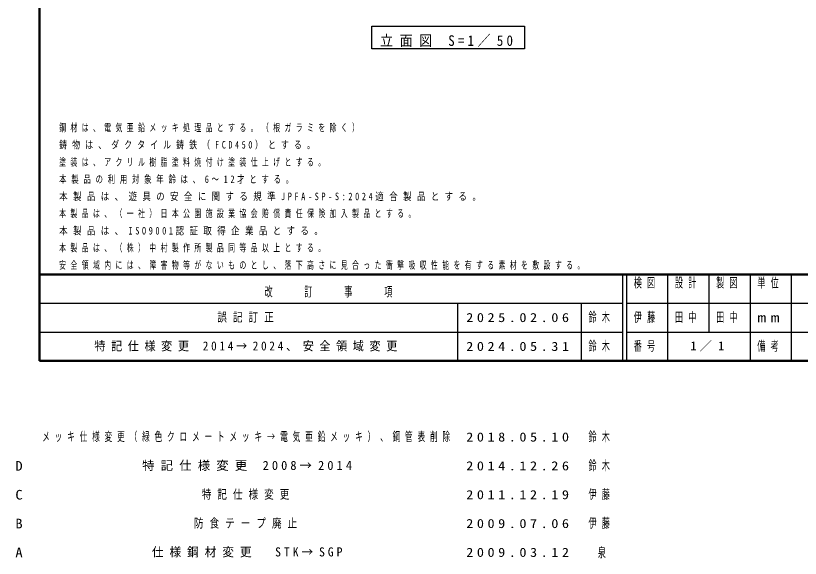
# Model space of a CAD drawing. Units: millimetres at full size, with parts at other scales. Extents: x -19540 to 0, y -2396 to 13350.
# Drawn here: x -19540 to -10015, y -2396 to 4189 of the extents above; entities that cross this region are included whole.
import ezdxf
from ezdxf.enums import TextEntityAlignment as Align

# ---------------------------------------------------------------- set-up
doc = ezdxf.new("R2010")
doc.units = ezdxf.units.MM
doc.layers.add('A3図枠', color=7, linetype='Continuous', lineweight=25)
doc.layers.add('補助', color=2, linetype='Continuous', lineweight=13)
doc.layers.add('図面プロファイル', color=7, linetype='Continuous')
doc.styles.add('ＭＳ ゴシック', font='')
doc.styles.get('ＭＳ ゴシック').set_extended_font_data('MS Gothic')

msp = doc.modelspace()

# ---------------------------------------------------------------- linework, layer by layer
at = {"layer": 'A3図枠', "lineweight": 50}
for p, q in [((-19250, 13350), (-19250, 0)), ((-19250, 1050), (0, 1050)), ((-19250, 0), (0, 0))]:
    msp.add_line(p, q, dxfattribs=at)
at = {"layer": 'A3図枠', "color": 211}
for p, q in [((-12175, 1050), (-12175, 0)), ((-12125, 1050), (-12125, 0)), ((-11625, 1050), (-11625, 350)), ((-11125, 1050), (-11125, 350)), ((-10625, 1050), (-10625, 0)), ((-10125, 1050), (-10125, 350)), ((-12125, 350), (0, 350))]:
    msp.add_line(p, q, dxfattribs=at)
at = {"layer": 'A3図枠'}
for p, q in [((-19250, 700), (-12175, 700)), ((-14175, 700), (-14175, 0)), ((-12675, 700), (-12675, 0)), ((-12125, 700), (-9375, 700)), ((-19250, 350), (-12175, 350)), ((-11625, 350), (-11625, 0)), ((-10125, 350), (-10125, 0))]:
    msp.add_line(p, q, dxfattribs=at)
at = {"layer": '補助', "lineweight": 25}
msp.add_lwpolyline([(-15214.485, 4061.88), (-13364.636, 4061.88), (-13364.636, 3786.884), (-15214.485, 3786.884)], close=True, dxfattribs=at)

# ---------------------------------------------------------------- texts
at = {"layer": 'A3図枠', "color": 4, "char_height": 117.3, "style": 'ＭＳ ゴシック'}
for s, insert, attachment_point in [('\\T1.64;\\W0.6;検図', (-11875, 1008.333), 2), ('\\T1.64;\\W0.6;設計', (-11375, 1008.333), 2), ('\\T1.64;\\W0.6;製図', (-10875, 1008.333), 2), ('\\T1.64;\\W0.6;単位', (-10375, 1008.333), 2), ('\\T1.64;\\W0.6;改\u3000\u3000訂\u3000\u3000事\u3000\u3000項', (-15712.5, 768.333), 8), ('\\T1.5;\\W1.35;mm', (-10375, 525), 5), ('\\T1.64;\\W0.6;番号', (-11875, 175), 5), ('\\T1.64;\\W0.6;備考', (-10375, 175), 5)]:
    msp.add_mtext(s, dxfattribs=dict(at, insert=insert, attachment_point=attachment_point))
at = {"layer": '図面プロファイル', "style": 'ＭＳ ゴシック'}
for s, width, p in [('D', 1.1, (-19500, -1275)), ('C', 1.1, (-19500, -1625)), ('B', 1.1, (-19500, -1975)), ('A', 1.1, (-19500, -2325)), ('泉', 0.6, (-12425, -2325))]:
    msp.add_text(s, height=117.3, dxfattribs=dict(at, width=width)).set_placement(p, align=Align.MIDDLE_CENTER)
at = {"layer": '図面プロファイル', "attachment_point": 5, "style": 'ＭＳ ゴシック'}
for s, insert, char_height in [('\\T1.64;\\W0.75;誤記訂正', (-16712.5, 525), 110), ('\\T1.5;\\W1.15;2025.02.06', (-13425, 525), 110), ('\\T1.64;\\W0.6;鈴木', (-12425, 525), 117.3), ('\\T1.64;\\W0.6;伊藤', (-11875, 525), 117.3), ('\\T1.64;\\W0.6;田中', (-11375, 525), 117.3), ('\\T1.64;\\W0.6;田中', (-10875, 525), 117.3), ('\\T1.5;\\W0.9;特記仕様変更\\~2014→2024、安全領域変更', (-16712.5, 175), 110), ('\\T1.5;\\W1.15;2024.05.31', (-13425, 175), 110), ('\\T1.64;\\W0.6;鈴木', (-12425, 175), 117.3), ('\\T1.5;1／1', (-11125, 175), 110), ('\\T1.64;\\W0.6;メッキ仕様変更（緑色クロメートメッキ→電気亜鉛メッキ）、鋼管表削除', (-16712.5, -925), 110), ('\\T1.64;\\W0.6;鈴木', (-12425, -925), 117.3), ('\\T1.5;\\W1.15;2018.05.10', (-13425, -925), 110), ('\\T1.5;特記仕様変更\\~2008→2014', (-16712.5, -1275), 110), ('\\T1.5;\\W1.15;2014.12.26', (-13425, -1275), 110), ('\\T1.64;\\W0.6;鈴木', (-12425, -1275), 117.3), ('\\T1.64;\\W0.75;特記仕様変更', (-16712.5, -1625), 110), ('\\T1.5;\\W1.15;2011.12.19', (-13425, -1625), 110), ('\\T1.64;\\W0.6;伊藤', (-12425, -1625), 117.3), ('\\T1.64;\\W0.75;防食テープ廃止', (-16712.5, -1975), 110), ('\\T1.64;\\W0.6;伊藤', (-12425, -1975), 117.3), ('\\T1.5;\\W1.15;2009.07.06', (-13425, -1975), 110), ('\\T1.5;\\W0.95;仕様鋼材変更\u3000STK→SGP', (-16712.5, -2325), 110), ('\\T1.5;\\W1.15;2009.03.12', (-13425, -2325), 110)]:
    msp.add_mtext(s, dxfattribs=dict(at, insert=insert, char_height=char_height))
at = {"layer": '補助', "style": 'ＭＳ ゴシック'}
for s, insert, char_height, attachment_point in [('\\T1.5;\\W0.9;立面図\\~S=1／50', (-14289.56, 3807.715), 128.3, 8), ('\\T1.64;\\W0.65;鋼材は、電気亜鉛メッキ処理品とする。（根ガラミを除く）', (-19012.239, 2772.951), 91.64, 7), ('\\T1.64;\\W0.75;鋳物は、ダクタイル鋳鉄（FCD450）とする。', (-19012.239, 2564.617), 91.64, 7), ('\\T1.64;\\W0.65;塗装は、アクリル樹脂塗料焼付け塗装仕上げとする。', (-19012.239, 2356.284), 91.64, 7), ('\\T1.64;\\W0.7;本製品の利用対象年齢は、6～12才とする。', (-19012.239, 2147.951), 91.64, 7), ('\\T1.64;\\W0.8;本製品は、遊具の安全に関する規準JPFA-SP-S:2024適合製品とする。', (-19012.239, 1939.617), 91.64, 7), ('\\T1.64;\\W0.65;本製品は、（一社）日本公園施設業協会賠償責任保険加入製品とする。', (-19012.239, 1731.284), 91.64, 7), ('\\T1.64;\\W0.8;本製品は、ISO9001認証取得企業品とする。', (-19012.239, 1522.951), 91.64, 7), ('\\T1.64;\\W0.65;本製品は、（株）中村製作所製品同等品以上とする。', (-19012.239, 1314.617), 91.64, 7), ('\\T1.64;\\W0.65;安全領域内には、障害物等がないものとし、落下高さに見合った衝撃吸収性能を有する素材を敷設する。', (-19012.239, 1106.284), 91.64, 7)]:
    msp.add_mtext(s, dxfattribs=dict(at, insert=insert, char_height=char_height, attachment_point=attachment_point))

doc.saveas('drawing.dxf')
